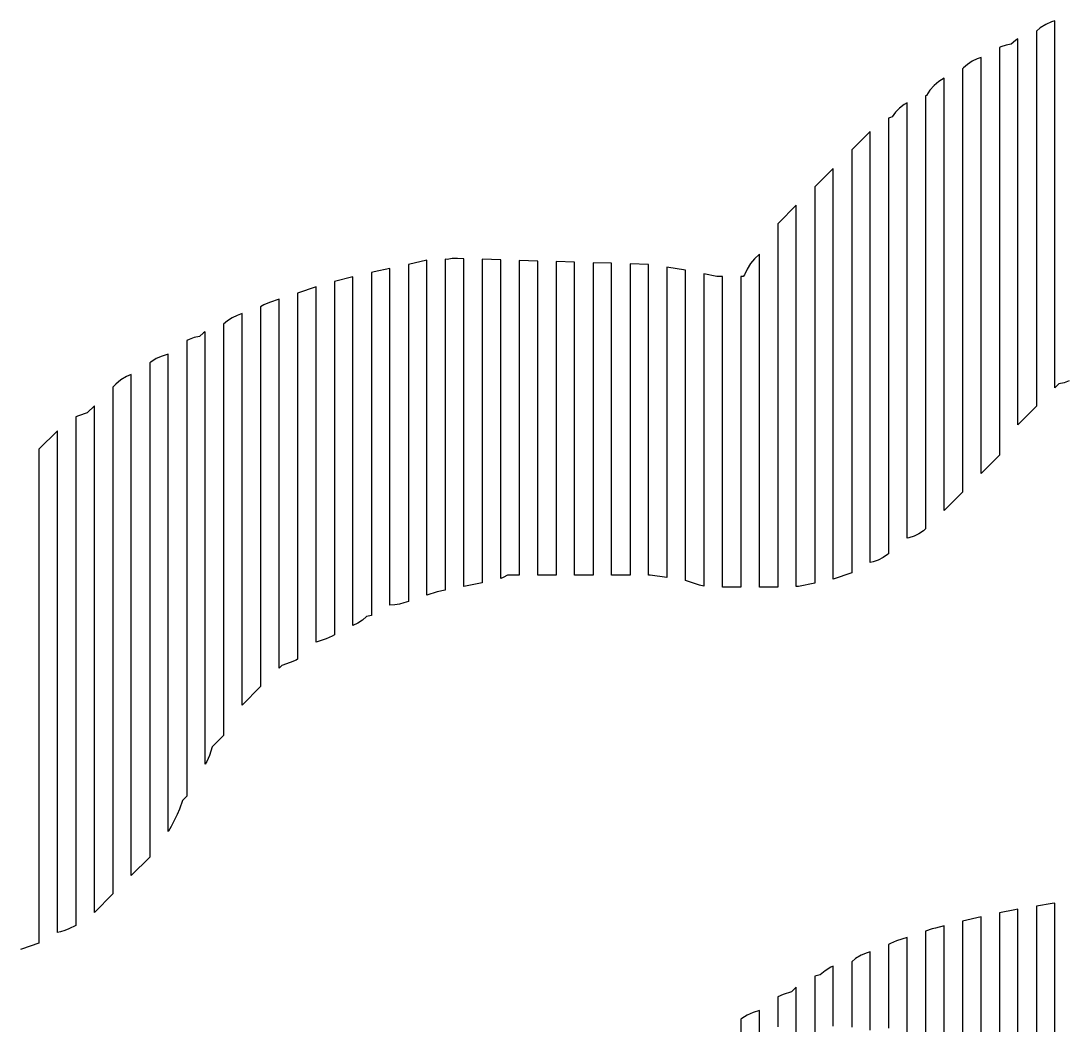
# Model space of a CAD drawing. Extents: x -6 to 1890, y -8 to 898.
# Drawn here: x 289.7 to 515.6, y 626.4 to 843.9 of the extents above; entities that cross this region are included whole.
import ezdxf

# ---------------------------------------------------------------- set-up
doc = ezdxf.new("R2010")
doc.units = 0
doc.layers.add('PECAS_2D', color=3, linetype='Continuous')

msp = doc.modelspace()

# ---------------------------------------------------------------- linework, layer by layer
at = {"layer": 'PECAS_2D'}
for points in [[(516.691, 765.883), (515.578, 765.498), (514.429, 765.252), (513.578, 764.401), (513.578, 769.614), (513.578, 770.917), (513.578, 772.22), (513.578, 773.523), (513.578, 774.826), (513.578, 776.129), (513.578, 813.921), (513.578, 815.224), (513.578, 816.527), (513.578, 817.83), (513.578, 819.133), (513.578, 820.436), (513.578, 823.043), (513.578, 824.346), (513.578, 826.952), (513.578, 828.255), (513.578, 829.558), (513.578, 830.862), (513.578, 832.165), (513.578, 833.468), (513.578, 834.771), (513.578, 836.074), (513.578, 837.377), (513.578, 838.68), (513.578, 843.893), (512.872, 843.658), (511.58, 843.113), (510.38, 842.372), (509.578, 841.684), (509.578, 836.523), (509.578, 835.233), (509.578, 833.943), (509.578, 832.653), (509.578, 831.363), (509.578, 830.072), (509.578, 828.782), (509.578, 827.492), (509.578, 826.202), (509.578, 823.621), (509.578, 822.331), (509.578, 819.751), (509.578, 818.461), (509.578, 817.17), (509.578, 815.88), (509.578, 814.59), (509.578, 813.3), (509.578, 812.01), (509.578, 773.303), (509.578, 772.013), (509.578, 770.723), (509.578, 769.433), (509.578, 768.142), (509.578, 766.852), (509.578, 765.562), (509.578, 760.401), (505.578, 756.401), (505.578, 761.547), (505.578, 762.833), (505.578, 764.12), (505.578, 765.406), (505.578, 766.693), (505.578, 767.979), (505.578, 769.265), (505.578, 809.145), (505.578, 810.431), (505.578, 811.718), (505.578, 813.004), (505.578, 814.291), (505.578, 815.577), (505.578, 818.15), (505.578, 819.436), (505.578, 820.723), (505.578, 823.296), (505.578, 824.582), (505.578, 825.869), (505.578, 827.155), (505.578, 828.441), (505.578, 829.728), (505.578, 831.014), (505.578, 832.301), (505.578, 833.587), (505.578, 834.874), (505.578, 840.019), (505.018, 839.643), (504.135, 838.865), (502.996, 838.629), (501.883, 838.244), (501.578, 838.091), (501.578, 832.899), (501.578, 831.601), (501.578, 830.303), (501.578, 827.707), (501.578, 826.409), (501.578, 825.111), (501.578, 823.813), (501.578, 822.515), (501.578, 821.217), (501.578, 818.621), (501.578, 817.323), (501.578, 814.727), (501.578, 813.429), (501.578, 812.131), (501.578, 810.833), (501.578, 809.535), (501.578, 808.237), (501.578, 806.939), (501.578, 765.402), (501.578, 764.104), (501.578, 762.806), (501.578, 761.508), (501.578, 760.21), (501.578, 758.912), (501.578, 757.614), (501.578, 749.826), (497.578, 745.816), (497.578, 752.255), (497.578, 753.542), (497.578, 754.83), (497.578, 756.118), (497.578, 757.406), (497.578, 758.693), (497.578, 759.981), (497.578, 761.269), (497.578, 803.764), (497.578, 805.052), (497.578, 806.34), (497.578, 807.627), (497.578, 808.915), (497.578, 810.203), (497.578, 812.778), (497.578, 815.354), (497.578, 817.929), (497.578, 819.217), (497.578, 820.505), (497.578, 821.792), (497.578, 823.08), (497.578, 824.368), (497.578, 825.656), (497.578, 826.943), (497.578, 829.519), (497.578, 835.958), (496.713, 835.658), (495.655, 835.13), (494.678, 834.472), (493.804, 833.704), (493.578, 833.478), (493.578, 828.314), (493.578, 827.023), (493.578, 825.732), (493.578, 824.441), (493.578, 823.15), (493.578, 821.859), (493.578, 820.568), (493.578, 817.986), (493.578, 816.695), (493.578, 815.404), (493.578, 812.822), (493.578, 810.24), (493.578, 808.948), (493.578, 807.657), (493.578, 806.366), (493.578, 805.075), (493.578, 803.784), (493.578, 802.493), (493.578, 801.202), (493.578, 756.017), (493.578, 754.726), (493.578, 753.435), (493.578, 752.144), (493.578, 750.853), (493.578, 749.562), (493.578, 748.271), (493.578, 741.816), (489.578, 737.816), (489.578, 744.319), (489.578, 745.619), (489.578, 746.92), (489.578, 748.221), (489.578, 749.521), (489.578, 750.822), (489.578, 752.122), (489.578, 798.944), (489.578, 800.244), (489.578, 801.545), (489.578, 802.845), (489.578, 804.146), (489.578, 805.447), (489.578, 808.048), (489.578, 809.348), (489.578, 811.95), (489.578, 814.551), (489.578, 815.851), (489.578, 817.152), (489.578, 818.453), (489.578, 819.753), (489.578, 821.054), (489.578, 822.354), (489.578, 823.655), (489.578, 824.956), (489.578, 831.458), (488.477, 830.789), (487.417, 829.901), (486.509, 828.869), (485.778, 827.732), (485.578, 827.666), (485.578, 822.455), (485.578, 821.152), (485.578, 819.849), (485.578, 818.546), (485.578, 817.244), (485.578, 815.941), (485.578, 814.638), (485.578, 813.335), (485.578, 810.73), (485.578, 809.427), (485.578, 806.821), (485.578, 804.216), (485.578, 802.913), (485.578, 801.61), (485.578, 800.307), (485.578, 799.005), (485.578, 797.702), (485.578, 796.399), (485.578, 795.096), (485.578, 748.196), (485.578, 746.893), (485.578, 745.591), (485.578, 744.288), (485.578, 742.985), (485.578, 741.682), (485.578, 740.38), (485.578, 733.866), (485.118, 733.461), (484.141, 732.803), (483.083, 732.275), (481.97, 731.89), (481.578, 731.809), (481.578, 736.978), (481.578, 738.27), (481.578, 739.562), (481.578, 740.854), (481.578, 742.146), (481.578, 743.439), (481.578, 744.731), (481.578, 792.542), (481.578, 793.834), (481.578, 795.127), (481.578, 796.419), (481.578, 797.711), (481.578, 799.003), (481.578, 801.588), (481.578, 802.88), (481.578, 805.464), (481.578, 806.757), (481.578, 808.049), (481.578, 809.341), (481.578, 811.925), (481.578, 813.218), (481.578, 814.51), (481.578, 815.802), (481.578, 817.094), (481.578, 818.386), (481.578, 819.679), (481.578, 826.14), (480.923, 825.76), (479.935, 824.987), (479.066, 824.09), (478.337, 823.098), (477.972, 822.976), (477.578, 822.81), (477.578, 816.349), (477.578, 815.057), (477.578, 813.765), (477.578, 812.473), (477.578, 811.18), (477.578, 809.888), (477.578, 808.596), (477.578, 807.304), (477.578, 806.012), (477.578, 803.427), (477.578, 802.135), (477.578, 799.551), (477.578, 798.258), (477.578, 795.674), (477.578, 794.382), (477.578, 793.09), (477.578, 791.798), (477.578, 790.505), (477.578, 789.213), (477.578, 741.402), (477.578, 738.818), (477.578, 737.526), (477.578, 736.233), (477.578, 734.941), (477.578, 733.649), (477.578, 728.48), (477.363, 728.291), (476.386, 727.633), (475.327, 727.105), (474.214, 726.719), (473.578, 726.588), (473.578, 731.774), (473.578, 733.07), (473.578, 734.367), (473.578, 735.664), (473.578, 736.96), (473.578, 738.257), (473.578, 783.637), (473.578, 784.933), (473.578, 786.23), (473.578, 787.526), (473.578, 788.823), (473.578, 790.12), (473.578, 791.416), (473.578, 794.009), (473.578, 796.602), (473.578, 797.899), (473.578, 800.492), (473.578, 803.085), (473.578, 804.382), (473.578, 805.678), (473.578, 806.975), (473.578, 808.272), (473.578, 809.568), (473.578, 810.865), (473.578, 812.161), (473.578, 819.941), (469.578, 815.941), (469.578, 809.487), (469.578, 808.197), (469.578, 806.906), (469.578, 805.616), (469.578, 804.325), (469.578, 803.034), (469.578, 801.744), (469.578, 800.453), (469.578, 799.162), (469.578, 797.872), (469.578, 795.29), (469.578, 794), (469.578, 791.418), (469.578, 788.837), (469.578, 787.547), (469.578, 786.256), (469.578, 784.965), (469.578, 783.675), (469.578, 782.384), (469.578, 781.093), (469.578, 779.803), (469.578, 778.512), (469.578, 735.921), (469.578, 734.63), (469.578, 733.339), (469.578, 732.049), (469.578, 730.758), (469.578, 729.467), (469.578, 724.305), (465.578, 722.969), (465.578, 728.127), (465.578, 729.416), (465.578, 730.706), (465.578, 731.995), (465.578, 733.285), (465.578, 734.574), (465.578, 773.257), (465.578, 774.547), (465.578, 775.836), (465.578, 777.126), (465.578, 778.415), (465.578, 779.705), (465.578, 780.994), (465.578, 782.284), (465.578, 784.862), (465.578, 786.152), (465.578, 788.731), (465.578, 790.02), (465.578, 792.599), (465.578, 793.888), (465.578, 796.467), (465.578, 797.757), (465.578, 799.046), (465.578, 800.336), (465.578, 801.625), (465.578, 802.915), (465.578, 804.204), (465.578, 805.494), (465.578, 811.941), (461.578, 807.941), (461.578, 800.137), (461.578, 798.836), (461.578, 797.536), (461.578, 796.235), (461.578, 794.935), (461.578, 792.333), (461.578, 791.033), (461.578, 788.432), (461.578, 787.131), (461.578, 784.53), (461.578, 783.229), (461.578, 780.628), (461.578, 778.027), (461.578, 776.726), (461.578, 775.426), (461.578, 774.125), (461.578, 772.824), (461.578, 771.524), (461.578, 770.223), (461.578, 768.923), (461.578, 767.622), (461.578, 732.506), (461.578, 731.205), (461.578, 729.904), (461.578, 728.604), (461.578, 727.303), (461.578, 722.101), (458.075, 721.4), (457.578, 721.351), (457.578, 726.513), (457.578, 727.803), (457.578, 729.094), (457.578, 730.384), (457.578, 731.675), (457.578, 732.965), (457.578, 763.936), (457.578, 765.227), (457.578, 766.517), (457.578, 767.808), (457.578, 770.389), (457.578, 771.679), (457.578, 772.97), (457.578, 774.26), (457.578, 776.841), (457.578, 779.422), (457.578, 782.003), (457.578, 784.584), (457.578, 785.874), (457.578, 787.165), (457.578, 788.455), (457.578, 789.746), (457.578, 791.036), (457.578, 792.327), (457.578, 793.617), (457.578, 794.907), (457.578, 796.198), (457.578, 803.941), (453.733, 800.096), (453.578, 799.919), (453.578, 790.889), (453.578, 789.599), (453.578, 788.309), (453.578, 787.018), (453.578, 785.728), (453.578, 784.438), (453.578, 783.148), (453.578, 780.568), (453.578, 779.278), (453.578, 775.408), (453.578, 767.667), (453.578, 766.377), (453.578, 765.087), (453.578, 763.797), (453.578, 762.507), (453.578, 761.216), (453.578, 731.544), (453.578, 730.254), (453.578, 728.964), (453.578, 727.674), (453.578, 726.384), (453.578, 725.094), (453.578, 721.223), (449.578, 721.223), (449.578, 725.088), (449.578, 726.376), (449.578, 727.664), (449.578, 728.952), (449.578, 730.24), (449.578, 731.528), (449.578, 761.154), (449.578, 762.442), (449.578, 763.73), (449.578, 765.018), (449.578, 766.306), (449.578, 767.594), (449.578, 770.17), (449.578, 772.746), (449.578, 774.034), (449.578, 775.323), (449.578, 777.899), (449.578, 779.187), (449.578, 780.475), (449.578, 784.339), (449.578, 785.627), (449.578, 793.356), (448.563, 792.34), (447.671, 791.304), (446.942, 790.138), (446.398, 788.883), (446.058, 788.543), (445.578, 788.543), (445.578, 783.364), (445.578, 782.07), (445.578, 780.775), (445.578, 779.48), (445.578, 776.891), (445.578, 775.597), (445.578, 773.007), (445.578, 771.713), (445.578, 769.124), (445.578, 767.829), (445.578, 766.534), (445.578, 765.24), (445.578, 763.945), (445.578, 761.356), (445.578, 731.58), (445.578, 730.286), (445.578, 728.991), (445.578, 727.696), (445.578, 726.402), (445.578, 725.107), (445.578, 721.223), (441.578, 721.223), (441.578, 725.107), (441.578, 726.402), (441.578, 727.696), (441.578, 728.991), (441.578, 730.286), (441.578, 731.58), (441.578, 762.651), (441.578, 763.945), (441.578, 765.24), (441.578, 766.534), (441.578, 767.829), (441.578, 769.124), (441.578, 771.713), (441.578, 773.007), (441.578, 774.302), (441.578, 775.597), (441.578, 776.891), (441.578, 778.186), (441.578, 779.48), (441.578, 780.775), (441.578, 782.07), (441.578, 783.364), (441.578, 788.543), (440.387, 788.543), (437.578, 789.104), (437.578, 785.2), (437.578, 783.898), (437.578, 782.597), (437.578, 781.296), (437.578, 779.994), (437.578, 778.693), (437.578, 777.391), (437.578, 776.09), (437.578, 774.788), (437.578, 773.487), (437.578, 770.884), (437.578, 769.582), (437.578, 768.281), (437.578, 766.979), (437.578, 765.678), (437.578, 764.376), (437.578, 731.839), (437.578, 730.538), (437.578, 729.236), (437.578, 727.935), (437.578, 726.633), (437.578, 725.332), (437.578, 721.427), (436.608, 721.69), (433.578, 722.701), (433.578, 726.576), (433.578, 727.867), (433.578, 729.159), (433.578, 730.451), (433.578, 731.742), (433.578, 733.034), (433.578, 764.034), (433.578, 765.326), (433.578, 766.618), (433.578, 767.91), (433.578, 769.201), (433.578, 771.785), (433.578, 773.076), (433.578, 774.368), (433.578, 775.66), (433.578, 776.951), (433.578, 778.243), (433.578, 779.535), (433.578, 780.826), (433.578, 782.118), (433.578, 783.41), (433.578, 784.701), (433.578, 785.993), (433.578, 789.868), (429.578, 790.535), (429.578, 785.362), (429.578, 784.069), (429.578, 782.775), (429.578, 781.482), (429.578, 780.189), (429.578, 778.896), (429.578, 777.602), (429.578, 776.309), (429.578, 775.016), (429.578, 773.722), (429.578, 771.136), (429.578, 769.843), (429.578, 768.549), (429.578, 767.256), (429.578, 765.963), (429.578, 732.338), (429.578, 731.045), (429.578, 729.751), (429.578, 728.458), (429.578, 727.165), (429.578, 723.285), (425.913, 723.809), (425.578, 723.809), (425.578, 726.398), (425.578, 727.692), (425.578, 728.986), (425.578, 730.281), (425.578, 731.575), (425.578, 732.87), (425.578, 734.164), (425.578, 765.231), (425.578, 766.526), (425.578, 767.82), (425.578, 769.115), (425.578, 770.409), (425.578, 772.998), (425.578, 774.293), (425.578, 775.587), (425.578, 776.882), (425.578, 778.176), (425.578, 779.471), (425.578, 780.765), (425.578, 782.06), (425.578, 783.354), (425.578, 784.648), (425.578, 785.943), (425.578, 787.237), (425.578, 791.121), (421.578, 791.248), (421.578, 787.357), (421.578, 786.06), (421.578, 784.763), (421.578, 783.466), (421.578, 782.169), (421.578, 780.872), (421.578, 779.575), (421.578, 778.279), (421.578, 776.982), (421.578, 774.388), (421.578, 771.794), (421.578, 770.497), (421.578, 769.2), (421.578, 767.903), (421.578, 766.606), (421.578, 765.31), (421.578, 734.184), (421.578, 732.887), (421.578, 731.59), (421.578, 730.293), (421.578, 728.996), (421.578, 727.699), (421.578, 723.809), (417.578, 723.809), (417.578, 727.707), (417.578, 729.006), (417.578, 730.305), (417.578, 731.604), (417.578, 732.904), (417.578, 734.203), (417.578, 766.686), (417.578, 767.985), (417.578, 769.284), (417.578, 770.584), (417.578, 771.883), (417.578, 773.182), (417.578, 775.781), (417.578, 777.08), (417.578, 778.379), (417.578, 779.679), (417.578, 780.978), (417.578, 782.277), (417.578, 783.577), (417.578, 784.876), (417.578, 786.175), (417.578, 787.475), (417.578, 791.373), (413.578, 791.498), (413.578, 787.592), (413.578, 786.291), (413.578, 784.989), (413.578, 783.687), (413.578, 782.386), (413.578, 781.084), (413.578, 779.782), (413.578, 778.48), (413.578, 775.877), (413.578, 773.274), (413.578, 771.972), (413.578, 770.67), (413.578, 769.368), (413.578, 768.067), (413.578, 766.765), (413.578, 734.222), (413.578, 732.921), (413.578, 731.619), (413.578, 730.317), (413.578, 729.015), (413.578, 727.714), (413.578, 723.809), (409.578, 723.809), (409.578, 727.721), (409.578, 729.025), (409.578, 730.329), (409.578, 731.633), (409.578, 732.937), (409.578, 734.242), (409.578, 766.844), (409.578, 768.148), (409.578, 769.453), (409.578, 770.757), (409.578, 772.061), (409.578, 773.365), (409.578, 775.973), (409.578, 777.277), (409.578, 778.581), (409.578, 779.885), (409.578, 781.19), (409.578, 782.494), (409.578, 783.798), (409.578, 785.102), (409.578, 786.406), (409.578, 787.71), (409.578, 791.623), (405.578, 791.748), (405.578, 787.828), (405.578, 786.521), (405.578, 785.215), (405.578, 783.908), (405.578, 782.602), (405.578, 781.295), (405.578, 779.989), (405.578, 778.682), (405.578, 777.376), (405.578, 776.069), (405.578, 773.456), (405.578, 772.15), (405.578, 770.843), (405.578, 769.537), (405.578, 768.23), (405.578, 766.924), (405.578, 734.261), (405.578, 732.954), (405.578, 731.648), (405.578, 730.341), (405.578, 729.035), (405.578, 727.728), (405.578, 723.809), (401.578, 723.809), (401.578, 727.661), (401.578, 728.945), (401.578, 730.23), (401.578, 731.514), (401.578, 732.798), (401.578, 734.082), (401.578, 766.188), (401.578, 767.472), (401.578, 768.756), (401.578, 770.041), (401.578, 771.325), (401.578, 773.893), (401.578, 776.462), (401.578, 777.746), (401.578, 779.03), (401.578, 780.315), (401.578, 781.599), (401.578, 782.883), (401.578, 784.167), (401.578, 785.451), (401.578, 786.736), (401.578, 788.02), (401.578, 791.873), (397.578, 791.998), (397.578, 788.138), (397.578, 786.851), (397.578, 785.565), (397.578, 784.278), (397.578, 782.991), (397.578, 781.705), (397.578, 780.418), (397.578, 779.132), (397.578, 777.845), (397.578, 776.559), (397.578, 773.985), (397.578, 772.699), (397.578, 770.126), (397.578, 768.839), (397.578, 767.552), (397.578, 766.266), (397.578, 764.979), (397.578, 734.101), (397.578, 732.815), (397.578, 731.528), (397.578, 730.242), (397.578, 728.955), (397.578, 727.668), (397.578, 723.809), (395.042, 723.809), (394.124, 723.328), (393.578, 723.117), (393.578, 728.325), (393.578, 729.627), (393.578, 730.929), (393.578, 732.231), (393.578, 733.533), (393.578, 766.083), (393.578, 767.385), (393.578, 768.687), (393.578, 769.989), (393.578, 771.291), (393.578, 773.895), (393.578, 775.197), (393.578, 777.801), (393.578, 779.103), (393.578, 780.405), (393.578, 781.707), (393.578, 783.009), (393.578, 784.311), (393.578, 785.613), (393.578, 786.915), (393.578, 788.217), (393.578, 792.123), (389.578, 792.248), (389.578, 787.057), (389.578, 784.462), (389.578, 783.164), (389.578, 781.867), (389.578, 780.569), (389.578, 779.272), (389.578, 777.974), (389.578, 776.677), (389.578, 775.379), (389.578, 772.784), (389.578, 770.189), (389.578, 768.891), (389.578, 767.593), (389.578, 766.296), (389.578, 764.998), (389.578, 732.559), (389.578, 731.261), (389.578, 729.964), (389.578, 728.666), (389.578, 727.368), (389.578, 722.178), (385.578, 721.378), (385.578, 726.541), (385.578, 727.832), (385.578, 729.123), (385.578, 730.414), (385.578, 731.704), (385.578, 732.995), (385.578, 763.975), (385.578, 765.266), (385.578, 766.556), (385.578, 767.847), (385.578, 769.138), (385.578, 770.429), (385.578, 771.72), (385.578, 774.301), (385.578, 775.592), (385.578, 776.883), (385.578, 778.174), (385.578, 779.464), (385.578, 780.755), (385.578, 782.046), (385.578, 783.337), (385.578, 784.628), (385.578, 785.918), (385.578, 787.209), (385.578, 792.373), (384.188, 792.416), (383.07, 792.382), (381.965, 792.211), (381.578, 792.265), (381.578, 787.052), (381.578, 785.748), (381.578, 784.445), (381.578, 783.141), (381.578, 781.838), (381.578, 780.535), (381.578, 779.231), (381.578, 777.928), (381.578, 776.624), (381.578, 775.321), (381.578, 774.018), (381.578, 771.411), (381.578, 770.107), (381.578, 768.804), (381.578, 767.501), (381.578, 766.197), (381.578, 764.894), (381.578, 763.59), (381.578, 731.005), (381.578, 729.702), (381.578, 728.398), (381.578, 727.095), (381.578, 725.792), (381.578, 720.578), (379.781, 720.219), (377.578, 719.484), (377.578, 724.67), (377.578, 725.967), (377.578, 727.263), (377.578, 728.56), (377.578, 729.856), (377.578, 731.153), (377.578, 762.269), (377.578, 763.565), (377.578, 764.862), (377.578, 766.158), (377.578, 767.455), (377.578, 768.751), (377.578, 771.344), (377.578, 773.937), (377.578, 775.234), (377.578, 776.53), (377.578, 777.827), (377.578, 779.123), (377.578, 780.42), (377.578, 781.716), (377.578, 783.013), (377.578, 784.309), (377.578, 785.606), (377.578, 792.088), (373.578, 791.088), (373.578, 785.879), (373.578, 784.576), (373.578, 783.274), (373.578, 781.971), (373.578, 780.669), (373.578, 779.366), (373.578, 778.064), (373.578, 776.761), (373.578, 775.459), (373.578, 774.157), (373.578, 771.552), (373.578, 768.947), (373.578, 767.644), (373.578, 766.342), (373.578, 765.039), (373.578, 763.737), (373.578, 762.434), (373.578, 728.571), (373.578, 727.268), (373.578, 725.966), (373.578, 724.663), (373.578, 723.361), (373.578, 718.151), (372.563, 717.813), (371.623, 717.554), (370.658, 717.398), (369.578, 717.346), (369.578, 721.251), (369.578, 722.553), (369.578, 723.855), (369.578, 725.157), (369.578, 726.459), (369.578, 727.761), (369.578, 761.61), (369.578, 762.912), (369.578, 764.214), (369.578, 765.516), (369.578, 766.818), (369.578, 768.12), (369.578, 770.724), (369.578, 772.026), (369.578, 773.328), (369.578, 775.931), (369.578, 777.233), (369.578, 778.535), (369.578, 779.837), (369.578, 781.139), (369.578, 782.441), (369.578, 783.743), (369.578, 785.045), (369.578, 790.253), (366.185, 789.563), (365.578, 789.412), (365.578, 784.195), (365.578, 782.891), (365.578, 781.586), (365.578, 780.282), (365.578, 778.978), (365.578, 777.674), (365.578, 776.37), (365.578, 775.066), (365.578, 773.761), (365.578, 771.153), (365.578, 768.545), (365.578, 765.936), (365.578, 764.632), (365.578, 763.328), (365.578, 760.719), (365.578, 726.811), (365.578, 725.506), (365.578, 724.202), (365.578, 722.898), (365.578, 721.594), (365.578, 720.29), (365.578, 715.073), (364.486, 714.84), (363.613, 714.072), (362.636, 713.414), (361.578, 712.886), (361.578, 718.095), (361.578, 719.397), (361.578, 720.699), (361.578, 722.001), (361.578, 723.303), (361.578, 724.606), (361.578, 725.908), (361.578, 758.462), (361.578, 759.764), (361.578, 761.066), (361.578, 762.368), (361.578, 763.671), (361.578, 764.973), (361.578, 767.577), (361.578, 768.879), (361.578, 771.484), (361.578, 772.786), (361.578, 775.39), (361.578, 776.692), (361.578, 777.994), (361.578, 779.296), (361.578, 780.599), (361.578, 781.901), (361.578, 783.203), (361.578, 788.412), (357.578, 787.412), (357.578, 782.226), (357.578, 780.93), (357.578, 779.634), (357.578, 778.337), (357.578, 777.041), (357.578, 775.745), (357.578, 774.448), (357.578, 771.855), (357.578, 770.559), (357.578, 769.263), (357.578, 766.67), (357.578, 764.077), (357.578, 762.781), (357.578, 761.485), (357.578, 760.188), (357.578, 757.596), (357.578, 722.594), (357.578, 721.298), (357.578, 720.002), (357.578, 718.705), (357.578, 717.409), (357.578, 716.113), (357.578, 710.927), (357.051, 710.601), (355.759, 710.057), (353.578, 709.33), (353.578, 714.545), (353.578, 715.849), (353.578, 717.152), (353.578, 718.456), (353.578, 719.76), (353.578, 721.064), (353.578, 756.265), (353.578, 757.569), (353.578, 758.872), (353.578, 760.176), (353.578, 761.48), (353.578, 764.087), (353.578, 765.391), (353.578, 767.999), (353.578, 770.606), (353.578, 771.91), (353.578, 773.214), (353.578, 774.517), (353.578, 775.821), (353.578, 777.125), (353.578, 778.429), (353.578, 779.732), (353.578, 781.036), (353.578, 786.251), (349.578, 784.918), (349.578, 779.717), (349.578, 778.417), (349.578, 777.117), (349.578, 775.816), (349.578, 774.516), (349.578, 773.216), (349.578, 771.916), (349.578, 770.616), (349.578, 769.316), (349.578, 766.715), (349.578, 764.115), (349.578, 761.515), (349.578, 760.214), (349.578, 758.914), (349.578, 757.614), (349.578, 756.314), (349.578, 755.014), (349.578, 718.609), (349.578, 717.309), (349.578, 716.008), (349.578, 714.708), (349.578, 713.408), (349.578, 712.108), (349.578, 705.607), (349.25, 705.408), (348.003, 704.886), (346.163, 704.273), (345.578, 703.688), (345.578, 708.842), (345.578, 710.131), (345.578, 711.42), (345.578, 712.708), (345.578, 713.997), (345.578, 715.286), (345.578, 723.018), (345.578, 752.657), (345.578, 753.945), (345.578, 755.234), (345.578, 756.523), (345.578, 757.811), (345.578, 759.1), (345.578, 761.677), (345.578, 764.255), (345.578, 765.543), (345.578, 768.12), (345.578, 769.409), (345.578, 770.698), (345.578, 771.986), (345.578, 773.275), (345.578, 774.564), (345.578, 775.852), (345.578, 777.141), (345.578, 778.43), (345.578, 783.584), (343.54, 782.905), (342.282, 782.378), (341.578, 781.949), (341.578, 776.807), (341.578, 775.522), (341.578, 774.237), (341.578, 772.951), (341.578, 771.666), (341.578, 770.381), (341.578, 767.81), (341.578, 766.525), (341.578, 765.24), (341.578, 762.669), (341.578, 760.098), (341.578, 758.813), (341.578, 756.242), (341.578, 754.957), (341.578, 753.672), (341.578, 752.386), (341.578, 751.101), (341.578, 749.816), (341.578, 712.541), (341.578, 711.256), (341.578, 709.97), (341.578, 708.685), (341.578, 707.4), (341.578, 706.114), (341.578, 704.829), (341.578, 699.688), (337.578, 695.688), (337.578, 700.826), (337.578, 702.111), (337.578, 703.395), (337.578, 704.68), (337.578, 705.964), (337.578, 707.249), (337.578, 708.533), (337.578, 748.355), (337.578, 749.639), (337.578, 750.924), (337.578, 752.208), (337.578, 753.493), (337.578, 754.777), (337.578, 757.346), (337.578, 759.916), (337.578, 761.2), (337.578, 763.769), (337.578, 765.054), (337.578, 767.623), (337.578, 768.907), (337.578, 770.192), (337.578, 771.477), (337.578, 772.761), (337.578, 774.046), (337.578, 780.469), (336.473, 780.094), (335.393, 779.561), (334.402, 778.896), (333.578, 778.172), (333.578, 773.009), (333.578, 771.718), (333.578, 770.427), (333.578, 769.136), (333.578, 767.845), (333.578, 766.554), (333.578, 765.263), (333.578, 763.973), (333.578, 762.682), (333.578, 760.1), (333.578, 757.518), (333.578, 756.227), (333.578, 753.646), (333.578, 752.355), (333.578, 751.064), (333.578, 749.773), (333.578, 748.482), (333.578, 747.191), (333.578, 745.901), (333.578, 704.593), (333.578, 703.302), (333.578, 702.011), (333.578, 700.72), (333.578, 699.429), (333.578, 698.139), (333.578, 696.848), (333.578, 689.103), (331.105, 686.629), (330.492, 684.79), (329.947, 683.497), (329.578, 682.9), (329.578, 692.005), (329.578, 693.305), (329.578, 694.606), (329.578, 695.906), (329.578, 697.207), (329.578, 698.508), (329.578, 699.808), (329.578, 701.109), (329.578, 744.029), (329.578, 745.329), (329.578, 746.63), (329.578, 747.93), (329.578, 749.231), (329.578, 750.531), (329.578, 753.133), (329.578, 754.433), (329.578, 757.034), (329.578, 758.335), (329.578, 760.936), (329.578, 762.237), (329.578, 763.537), (329.578, 764.838), (329.578, 766.139), (329.578, 767.439), (329.578, 768.74), (329.578, 770.04), (329.578, 771.341), (329.578, 776.543), (329.223, 776.305), (328.341, 775.527), (327.202, 775.291), (326.088, 774.906), (325.578, 774.651), (325.578, 768.156), (325.578, 766.857), (325.578, 765.558), (325.578, 764.259), (325.578, 762.961), (325.578, 761.662), (325.578, 760.363), (325.578, 759.064), (325.578, 756.466), (325.578, 753.868), (325.578, 752.569), (325.578, 749.971), (325.578, 747.373), (325.578, 746.074), (325.578, 744.776), (325.578, 743.477), (325.578, 742.178), (325.578, 740.879), (325.578, 695.416), (325.578, 694.117), (325.578, 692.818), (325.578, 691.519), (325.578, 690.22), (325.578, 688.921), (325.578, 687.622), (325.578, 686.324), (325.578, 685.025), (325.578, 675.932), (324.642, 674.996), (324.029, 673.156), (323.535, 671.964), (322.242, 669.379), (321.658, 668.376), (321.578, 668.272), (321.578, 677.322), (321.578, 678.615), (321.578, 679.908), (321.578, 681.201), (321.578, 682.494), (321.578, 683.787), (321.578, 685.08), (321.578, 686.373), (321.578, 687.666), (321.578, 688.959), (321.578, 738.09), (321.578, 739.383), (321.578, 740.676), (321.578, 741.969), (321.578, 743.262), (321.578, 744.555), (321.578, 748.434), (321.578, 751.02), (321.578, 752.313), (321.578, 754.898), (321.578, 756.191), (321.578, 758.777), (321.578, 760.07), (321.578, 761.363), (321.578, 762.656), (321.578, 763.949), (321.578, 765.242), (321.578, 766.535), (321.578, 771.706), (320.273, 771.272), (318.981, 770.727), (317.781, 769.985), (317.578, 769.811), (317.578, 763.362), (317.578, 762.073), (317.578, 760.783), (317.578, 759.493), (317.578, 758.203), (317.578, 756.914), (317.578, 755.624), (317.578, 754.334), (317.578, 753.044), (317.578, 750.465), (317.578, 747.885), (317.578, 745.306), (317.578, 744.016), (317.578, 741.437), (317.578, 740.147), (317.578, 738.857), (317.578, 737.567), (317.578, 736.278), (317.578, 734.988), (317.578, 680.818), (317.578, 678.239), (317.578, 676.949), (317.578, 675.659), (317.578, 674.369), (317.578, 673.08), (317.578, 671.79), (317.578, 662.762), (313.578, 658.762), (313.578, 665.222), (313.578, 666.514), (313.578, 667.806), (313.578, 669.098), (313.578, 670.39), (313.578, 671.682), (313.578, 672.974), (313.578, 674.267), (313.578, 732.41), (313.578, 733.702), (313.578, 734.994), (313.578, 736.286), (313.578, 737.578), (313.578, 738.87), (313.578, 741.454), (313.578, 742.746), (313.578, 745.331), (313.578, 747.915), (313.578, 749.207), (313.578, 751.791), (313.578, 753.083), (313.578, 754.375), (313.578, 755.667), (313.578, 756.959), (313.578, 758.251), (313.578, 759.543), (313.578, 760.835), (313.578, 767.296), (312.518, 766.849), (311.318, 766.108), (310.253, 765.195), (309.578, 764.52), (309.578, 758.064), (309.578, 756.772), (309.578, 755.481), (309.578, 754.19), (309.578, 752.899), (309.578, 751.607), (309.578, 750.316), (309.578, 747.733), (309.578, 745.151), (309.578, 742.568), (309.578, 741.277), (309.578, 738.695), (309.578, 736.112), (309.578, 734.821), (309.578, 733.529), (309.578, 732.238), (309.578, 730.947), (309.578, 729.656), (309.578, 728.364), (309.578, 668.966), (309.578, 667.674), (309.578, 666.383), (309.578, 665.092), (309.578, 663.801), (309.578, 662.509), (309.578, 661.218), (309.578, 654.762), (305.578, 650.762), (305.578, 657.218), (305.578, 658.509), (305.578, 659.801), (305.578, 661.092), (305.578, 662.383), (305.578, 664.966), (305.578, 724.364), (305.578, 725.656), (305.578, 726.947), (305.578, 728.238), (305.578, 729.529), (305.578, 730.821), (305.578, 733.403), (305.578, 734.695), (305.578, 737.277), (305.578, 739.86), (305.578, 741.151), (305.578, 743.733), (305.578, 746.316), (305.578, 747.607), (305.578, 748.899), (305.578, 750.19), (305.578, 751.481), (305.578, 752.772), (305.578, 754.064), (305.578, 760.52), (304.017, 758.959), (302.177, 758.346), (301.578, 758.093), (301.578, 751.615), (301.578, 750.319), (301.578, 749.024), (301.578, 747.728), (301.578, 746.432), (301.578, 745.137), (301.578, 743.841), (301.578, 742.545), (301.578, 739.954), (301.578, 737.363), (301.578, 734.772), (301.578, 732.18), (301.578, 729.589), (301.578, 726.998), (301.578, 725.702), (301.578, 724.406), (301.578, 723.111), (301.578, 721.815), (301.578, 720.52), (301.578, 719.224), (301.578, 662.216), (301.578, 660.92), (301.578, 659.624), (301.578, 658.329), (301.578, 657.033), (301.578, 655.738), (301.578, 654.442), (301.578, 653.146), (301.578, 647.964), (300.076, 647.213), (299.178, 646.823), (298.241, 646.531), (297.578, 646.4), (297.578, 651.577), (297.578, 652.871), (297.578, 654.165), (297.578, 655.459), (297.578, 656.753), (297.578, 658.047), (297.578, 712.4), (297.578, 713.694), (297.578, 714.988), (297.578, 716.282), (297.578, 717.576), (297.578, 718.87), (297.578, 720.164), (297.578, 721.458), (297.578, 724.047), (297.578, 726.635), (297.578, 729.223), (297.578, 730.517), (297.578, 733.105), (297.578, 735.694), (297.578, 736.988), (297.578, 738.282), (297.578, 739.576), (297.578, 740.87), (297.578, 742.164), (297.578, 743.458), (297.578, 744.752), (297.578, 746.046), (297.578, 747.341), (297.578, 755.105), (293.578, 751.105), (293.578, 743.369), (293.578, 742.08), (293.578, 740.79), (293.578, 739.501), (293.578, 738.212), (293.578, 736.922), (293.578, 735.633), (293.578, 733.054), (293.578, 730.476), (293.578, 727.897), (293.578, 725.318), (293.578, 722.739), (293.578, 720.161), (293.578, 717.582), (293.578, 716.293), (293.578, 715.003), (293.578, 713.714), (293.578, 712.424), (293.578, 711.135), (293.578, 709.846), (293.578, 708.556), (293.578, 707.267), (293.578, 655.693), (293.578, 654.403), (293.578, 653.114), (293.578, 651.825), (293.578, 650.535), (293.578, 649.246), (293.578, 644.089), (289.836, 642.841), (289.578, 642.773)], [(505.578, 603.933), (505.578, 633.479), (505.578, 634.764), (505.578, 636.048), (505.578, 637.333), (505.578, 638.618), (505.578, 639.902), (505.578, 643.756), (505.578, 645.041), (505.578, 646.326), (505.578, 651.464), (504.917, 651.349), (501.578, 650.681), (501.578, 645.462), (501.578, 644.157), (501.578, 640.242), (501.578, 638.938), (501.578, 637.633), (501.578, 636.328), (501.578, 635.023), (501.578, 633.718), (501.578, 602.401)], [(513.578, 604.497), (513.578, 634.504), (513.578, 635.809), (513.578, 637.114), (513.578, 638.418), (513.578, 639.723), (513.578, 641.028), (513.578, 644.942), (513.578, 646.246), (513.578, 647.551), (513.578, 652.77), (512.961, 652.695), (509.578, 652.131), (509.578, 646.908), (509.578, 645.602), (509.578, 641.685), (509.578, 640.379), (509.578, 639.073), (509.578, 637.767), (509.578, 636.461), (509.578, 635.156), (509.578, 605.123)], [(497.578, 601.506), (497.578, 631.557), (497.578, 632.863), (497.578, 634.17), (497.578, 635.476), (497.578, 636.783), (497.578, 638.089), (497.578, 642.009), (497.578, 643.315), (497.578, 644.622), (497.578, 649.848), (493.578, 648.848), (493.578, 643.695), (493.578, 642.406), (493.578, 638.541), (493.578, 637.253), (493.578, 635.965), (493.578, 634.676), (493.578, 633.388), (493.578, 632.1), (493.578, 630.811), (493.578, 599.891)], [(489.578, 598.544), (489.578, 629.683), (489.578, 630.981), (489.578, 632.278), (489.578, 633.576), (489.578, 634.873), (489.578, 636.171), (489.578, 640.063), (489.578, 641.361), (489.578, 642.658), (489.578, 647.848), (487.691, 647.376), (487.02, 647.181), (485.578, 646.7), (485.578, 641.551), (485.578, 640.264), (485.578, 636.402), (485.578, 635.114), (485.578, 633.827), (485.578, 632.539), (485.578, 631.252), (485.578, 629.965), (485.578, 628.677), (485.578, 596.494)], [(481.578, 594.076), (481.578, 627.415), (481.578, 628.697), (481.578, 629.98), (481.578, 631.262), (481.578, 632.544), (481.578, 636.391), (481.578, 637.673), (481.578, 638.956), (481.578, 640.238), (481.578, 645.367), (479.265, 644.596), (478.006, 644.069), (477.578, 643.808), (477.578, 638.637), (477.578, 637.345), (477.578, 633.467), (477.578, 632.174), (477.578, 630.882), (477.578, 629.589), (477.578, 628.296), (477.578, 627.004), (477.578, 625.711)], [(473.578, 625.262), (473.578, 626.565), (473.578, 627.868), (473.578, 629.172), (473.578, 630.475), (473.578, 634.384), (473.578, 635.688), (473.578, 636.991), (473.578, 642.203), (472.919, 642.049), (471.601, 641.513), (470.391, 640.783), (469.578, 640.103), (469.578, 634.947), (469.578, 633.658), (469.578, 629.791), (469.578, 628.502), (469.578, 627.213), (469.578, 625.924)], [(465.578, 626.128), (465.578, 630.021), (465.578, 632.616), (465.578, 633.914), (465.578, 639.104), (465.077, 638.896), (463.853, 638.144), (462.772, 637.218), (461.578, 636.962), (461.578, 631.827), (461.578, 630.543), (461.578, 626.691), (461.578, 624.123)], [(457.578, 622.994), (457.578, 626.866), (457.578, 628.156), (457.578, 629.447), (457.578, 634.609), (456.545, 633.576), (454.705, 632.962), (453.578, 632.487), (453.578, 627.283), (453.578, 625.982)], [(449.578, 624.344), (449.578, 629.53), (448.242, 629.085), (446.95, 628.54), (445.75, 627.798), (445.578, 627.651), (445.578, 621.183)]]:
    msp.add_lwpolyline(points, dxfattribs=at)

doc.saveas('drawing.dxf')
